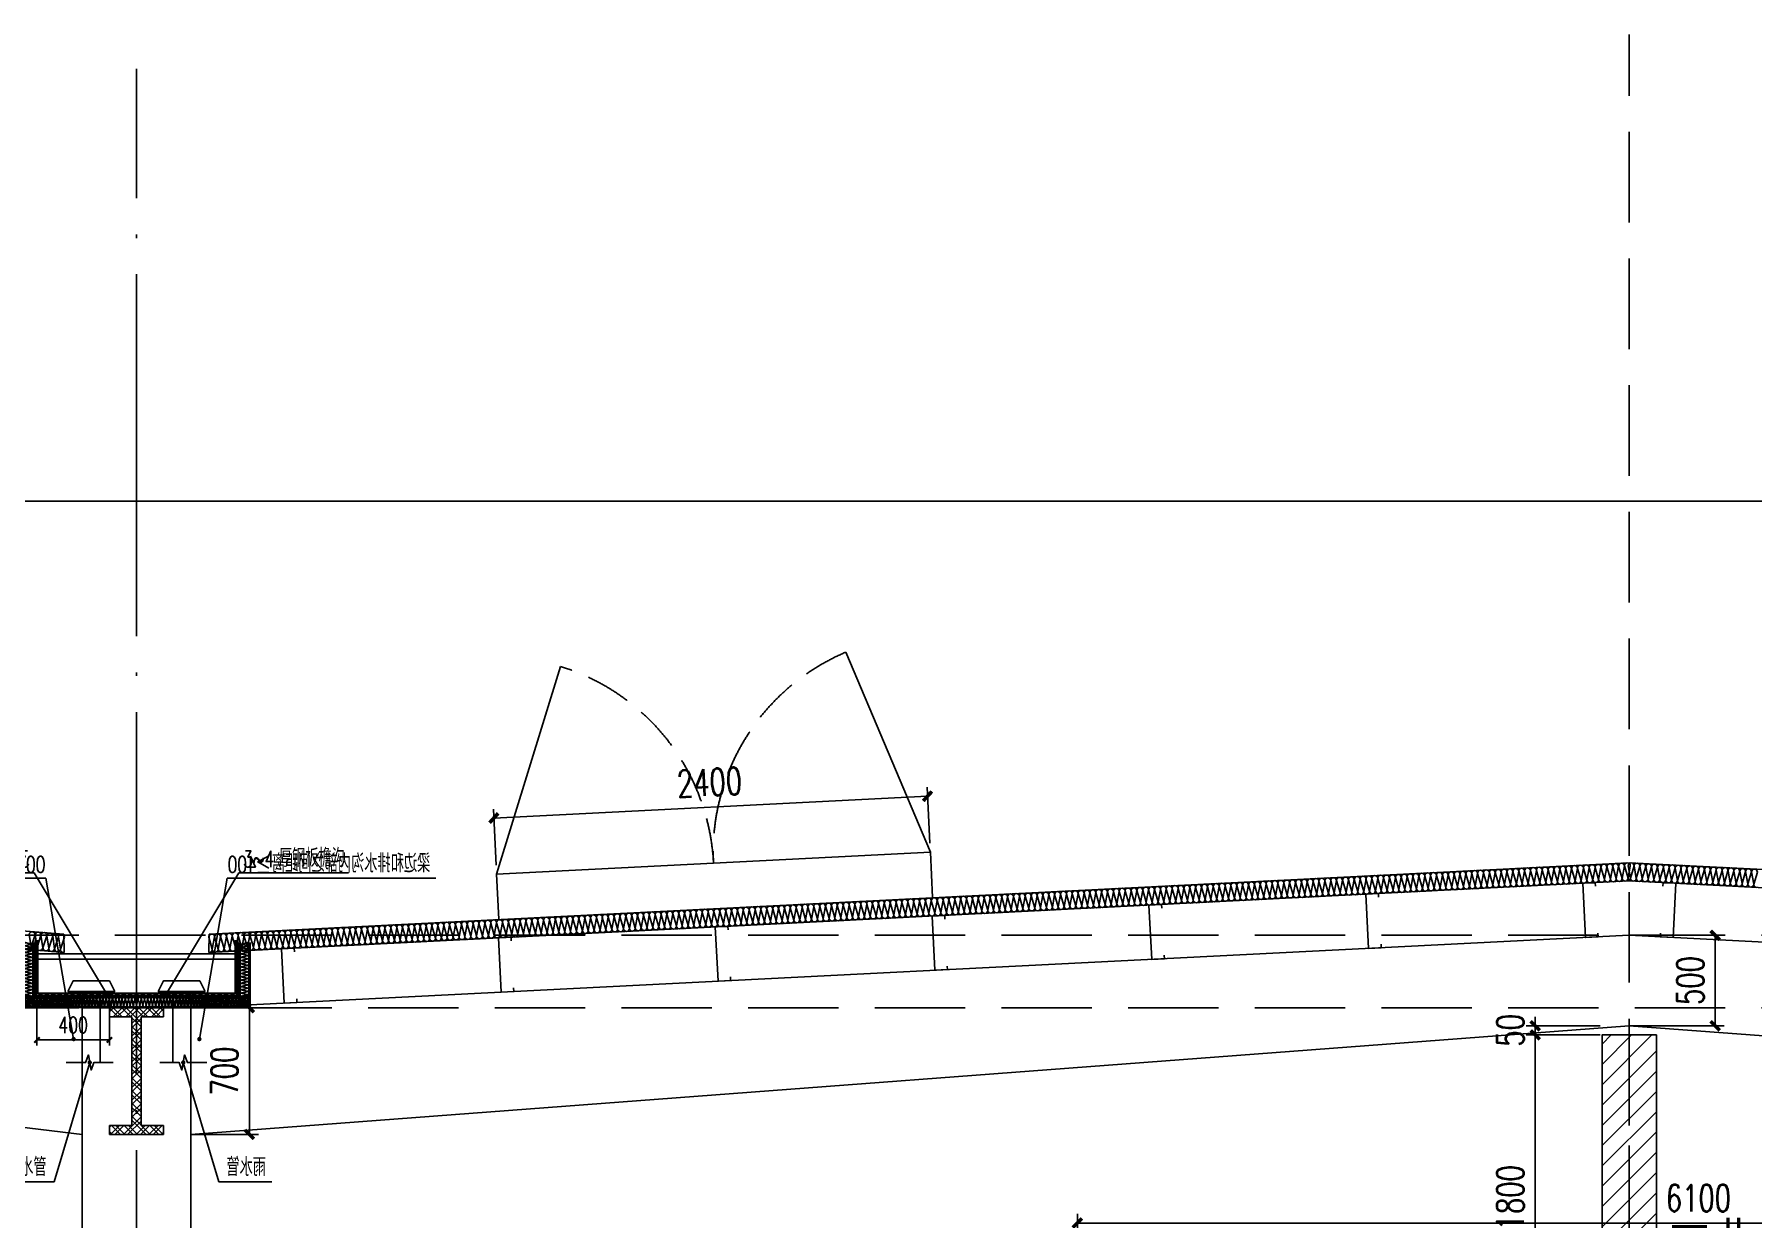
# Model space of a CAD drawing. Extents: x -1899985 to -450366, y 556196 to 2151267.
# Drawn here: x -1769675 to -1760178, y 578792 to 585336 of the extents above; entities that cross this region are included whole.
import ezdxf

# ---------------------------------------------------------------- set-up
doc = ezdxf.new("R2010")
doc.units = 0
doc.header["$LTSCALE"] = 1000
doc.header["$MEASUREMENT"] = 0
for name, pattern in [('__DASH', [0.35, 0.25, -0.1]), ('DASH', [0.35, 0.25, -0.1]), ('DOTE', [2.42, 2, -0.2, 0.02, -0.2])]:
    doc.linetypes.add(name, pattern=pattern)
doc.layers.get('Defpoints').update_dxf_attribs({"color": 210})
for name, color, linetype in [('A-AXIS-DOTE', 14, 'DOTE'), ('A-AXIS-SYMB', 3, 'Continuous'), ('A-HATCH-2', 251, 'Continuous'), ('A-LIN-V', 9, 'Continuous'), ('A-SFCE', 30, 'Continuous'), ('AS-COLN', 6, 'Continuous'), ('COLUMN', 9, 'Continuous'), ('DIM_SYMB', 3, 'Continuous'), ('PUB_TEXT', 7, 'Continuous'), ('建-墙-填充', 8, 'Continuous'), ('建-尺寸', 3, 'Continuous'), ('建-文字', 7, 'Continuous'), ('建-柱-钢', 9, 'Continuous')]:
    doc.layers.add(name, color=color, linetype=linetype)
doc.styles.add('_TCH_DIM', font='SIMPLEX', dxfattribs={"bigfont": 'GBCBIG'})
doc.styles.add('_TCH_DIM_T3', font='SIMPLEX', dxfattribs={"width": 0.705882, "bigfont": 'GBCBIG'})
doc.styles.add('A-DIM_T3', font='SIMPLEX', dxfattribs={"width": 0.705882, "bigfont": 'GBCBIG'})
doc.styles.add('A-STANDARD', font='SIMPLEX', dxfattribs={"bigfont": 'GBCBIG'})
doc.dimstyles.new('_TCH_ARCH&&30', dxfattribs={"dimtxt": 89.25, "dimasz": 30, "dimexe": 30, "dimexo": 30, "dimgap": 37.875, "dimtad": 1, "dimdec": 0, "dimzin": 0, "dimdsep": 46, "dimtxsty": '_TCH_DIM_T3', "dimblk": 'ARCHTICK', "dimcen": 0.09, "dimclrt": 7, "dimazin": 2, "dimtfac": 1, "dimtdec": 0, "dimtix": 1, "dimtmove": 2, "dimatfit": 3, "dimfxl": 0, "dimtolj": 1, "dimtzin": 0, "dimarcsym": 0})
doc.dimstyles.new('A-DIM&&50', dxfattribs={"dimtxt": 148.75, "dimasz": 50, "dimexe": 50, "dimexo": 50, "dimgap": 63.125, "dimtad": 1, "dimdec": 0, "dimzin": 0, "dimdsep": 46, "dimtxsty": 'A-DIM_T3', "dimblk": 'ARCHTICK', "dimcen": 0.09, "dimclrt": 7, "dimazin": 2, "dimtfac": 1, "dimtdec": 0, "dimtix": 1, "dimtmove": 2, "dimatfit": 3, "dimfxl": 0, "dimtolj": 1, "dimtzin": 0, "dimarcsym": 0})

# ---------------------------------------------------------------- blocks, each defined once
blk = doc.blocks.new('G$CBF9D2CED')
at = {"layer": '建-墙-填充'}
h = blk.add_hatch(dxfattribs=at)
h.set_pattern_fill('金属', color=256, scale=20, style=0)
h.set_pattern_definition([(45, (0, 0), (-35.3553, 35.3553), []), (45, (23.57, 0), (-35.3553, 35.3553), [])])
h.paths.add_polyline_path([(-150, 0), (-150, -50), (-25, -50), (-25, -650), (-150, -650), (-150, -700), (150, -700), (150, -650), (25, -650), (25, -50), (150, -50), (150, 0)])
at = {"layer": '建-柱-钢'}
for p, q in [((-150, 0), (-150, -50)), ((150, 0), (-150, 0)), ((150, -50), (150, 0)), ((-150, -50), (-25, -50)), ((-25, -50), (-25, -650)), ((25, -650), (25, -50)), ((25, -50), (150, -50)), ((-25, -650), (-150, -650)), ((-150, -650), (-150, -700)), ((150, -650), (25, -650)), ((150, -700), (150, -650)), ((-150, -700), (150, -700))]:
    blk.add_line(p, q, dxfattribs=at)
blk = doc.blocks.new('_ArchTick')
at = {"color": 0, "linetype": 'ByBlock', "const_width": 0.4}
blk.add_lwpolyline([(-0.5, -0.5), (0.5, 0.5)], dxfattribs=at)
blk = doc.blocks.new('*D485')
at = {"layer": 'Defpoints', "color": 0}
for p in [(-519.6, 2150), (-110, 2150), (-110, 2100)]:
    blk.add_point(p, dxfattribs=at)
at = {"layer": '建-尺寸', "color": 0, "lineweight": -2}
for p, q in [((-519.6, 2150), (-519.6, 2200)), ((-160, 2150), (-569.6, 2150)), ((-160, 2100), (-569.6, 2100)), ((-519.6, 2100), (-519.6, 2150)), ((-519.6, 2100), (-519.6, 2050))]:
    blk.add_line(p, q, dxfattribs=at)
at = {"layer": '建-尺寸', "color": 0, "lineweight": -2, "xscale": 50, "yscale": 50, "zscale": 50}
for p, rotation in [((-519.6, 2150), 270), ((-519.6, 2100), 90)]:
    blk.add_blockref('_ArchTick', p, dxfattribs=dict(at, rotation=rotation))
at = {"layer": '建-尺寸', "color": 7, "insert": (-657.1, 2125), "char_height": 148.75, "attachment_point": 5, "rotation": 90, "style": 'A-DIM_T3'}
blk.add_mtext('\\A1;50', dxfattribs=at)
blk = doc.blocks.new('*D486')
at = {"layer": 'Defpoints', "color": 0}
for p in [(-519.6, 2100), (-110, 2100), (-110, 300)]:
    blk.add_point(p, dxfattribs=at)
at = {"layer": '建-尺寸', "color": 0, "lineweight": -2}
for p, q in [((-160, 2100), (-569.6, 2100)), ((-519.6, 300), (-519.6, 2100)), ((-160, 300), (-569.6, 300))]:
    blk.add_line(p, q, dxfattribs=at)
at = {"layer": '建-尺寸', "color": 0, "lineweight": -2, "xscale": 50, "yscale": 50, "zscale": 50}
for p, rotation in [((-519.6, 2100), 90), ((-519.6, 300), 270)]:
    blk.add_blockref('_ArchTick', p, dxfattribs=dict(at, rotation=rotation))
at = {"layer": '建-尺寸', "color": 7, "insert": (-657.1, 1200), "char_height": 148.75, "attachment_point": 5, "rotation": 90, "style": 'A-DIM_T3'}
blk.add_mtext('\\A1;1800', dxfattribs=at)
blk = doc.blocks.new('*D487')
at = {"layer": 'Defpoints', "color": 0}
for p in [(-519.6, 300), (-110, 300), (-110, 0)]:
    blk.add_point(p, dxfattribs=at)
at = {"layer": '建-尺寸', "color": 0, "lineweight": -2}
for p, q in [((-160, 300), (-569.6, 300)), ((-519.6, 300), (-519.6, 350)), ((-519.6, 0), (-519.6, 300)), ((-160, 0), (-569.6, 0)), ((-519.6, 0), (-519.6, -50))]:
    blk.add_line(p, q, dxfattribs=at)
at = {"layer": '建-尺寸', "color": 0, "lineweight": -2, "xscale": 50, "yscale": 50, "zscale": 50}
for p, rotation in [((-519.6, 300), 270), ((-519.6, 0), 90)]:
    blk.add_blockref('_ArchTick', p, dxfattribs=dict(at, rotation=rotation))
at = {"layer": '建-尺寸', "color": 7, "insert": (-657.1, 150), "char_height": 148.75, "attachment_point": 5, "rotation": 90, "style": 'A-DIM_T3'}
blk.add_mtext('\\A1;300', dxfattribs=at)
blk = doc.blocks.new('*D488')
at = {"layer": 'Defpoints', "color": 0}
for p in [(3050, 1060.2), (-3050, 600), (3050, 600)]:
    blk.add_point(p, dxfattribs=at)
at = {"layer": '建-尺寸', "color": 0, "lineweight": -2}
for p, q in [((-3050, 650), (-3050, 1110.2)), ((-3050, 1060.2), (3050, 1060.2)), ((3050, 650), (3050, 1110.2))]:
    blk.add_line(p, q, dxfattribs=at)
at = {"layer": '建-尺寸', "color": 0, "lineweight": -2, "xscale": 50, "yscale": 50, "zscale": 50, "rotation": 180}
blk.add_blockref('_ArchTick', (-3050, 1060.2), dxfattribs=at)
at = {"layer": '建-尺寸', "color": 0, "lineweight": -2, "xscale": 50, "yscale": 50, "zscale": 50}
blk.add_blockref('_ArchTick', (3050, 1060.2), dxfattribs=at)
at = {"layer": '建-尺寸', "color": 7, "insert": (382.4, 1197.7), "char_height": 148.75, "attachment_point": 5, "style": 'A-DIM_T3'}
blk.add_mtext('\\A1;6100', dxfattribs=at)
blk = doc.blocks.new('$LinePat$岩棉板')
at = {"color": 0}
for p, q in [((0, -17), (12, -67)), ((12, -67), (24, -17))]:
    blk.add_line(p, q, dxfattribs=at)
for points in [[(24, -1.5), (0, -1.5)], [(24, -84), (0, -84)]]:
    blk.add_lwpolyline(points)
for centre, start, end in [((12, -17), 0, 180), ((0, -67), 270, 0), ((24, -67), 180, 270)]:
    blk.add_arc(centre, 12, start, end, dxfattribs=at)
blk = doc.blocks.new('*D509')
at = {"layer": 'A-AXIS-SYMB', "color": 0, "lineweight": -2}
for p, q in [((1161223.6, -3405789.3), (1161223.6, -3406047.3)), ((1161623.6, -3405789.3), (1161623.6, -3406047.3)), ((1161223.6, -3406017.3), (1161623.6, -3406017.3))]:
    blk.add_line(p, q, dxfattribs=at)
at = {"layer": 'Defpoints', "color": 0}
for p in [(1161223.6, -3405759.3), (1161623.6, -3405759.3), (1161623.6, -3406017.3)]:
    blk.add_point(p, dxfattribs=at)
at = {"layer": 'A-AXIS-SYMB', "color": 0, "lineweight": -2, "xscale": 30, "yscale": 30, "zscale": 30, "rotation": 180}
blk.add_blockref('_ArchTick', (1161223.6, -3406017.3), dxfattribs=at)
at = {"layer": 'A-AXIS-SYMB', "color": 0, "lineweight": -2, "xscale": 30, "yscale": 30, "zscale": 30}
blk.add_blockref('_ArchTick', (1161623.6, -3406017.3), dxfattribs=at)
at = {"layer": 'A-AXIS-SYMB', "color": 7, "insert": (1161423.6, -3405934.8), "char_height": 89.25, "attachment_point": 5, "style": '_TCH_DIM_T3'}
blk.add_mtext('\\A1;400', dxfattribs=at)
blk = doc.blocks.new('*D489')
at = {"layer": 'Defpoints', "color": 0}
for p in [(8200, 1100), (8725, 1100), (8200, 600)]:
    blk.add_point(p, dxfattribs=at)
at = {"layer": '建-尺寸', "color": 0, "lineweight": -2}
for p, q in [((8250, 1100), (8775, 1100)), ((8725, 600), (8725, 1100)), ((8250, 600), (8775, 600))]:
    blk.add_line(p, q, dxfattribs=at)
at = {"layer": '建-尺寸', "color": 0, "lineweight": -2, "xscale": 50, "yscale": 50, "zscale": 50}
for p, rotation in [((8725, 1100), 90), ((8725, 600), 270)]:
    blk.add_blockref('_ArchTick', p, dxfattribs=dict(at, rotation=rotation))
at = {"layer": '建-尺寸', "color": 7, "insert": (8587.5, 850), "char_height": 148.75, "attachment_point": 5, "rotation": 90, "style": 'A-DIM_T3'}
blk.add_mtext('\\A1;500', dxfattribs=at)
blk = doc.blocks.new('CURVEPATTERNLIB$SYSLIB$岩棉板')
at = {"color": 0}
for p, q in [((0, -17), (12, -67)), ((12, -67), (24, -17))]:
    blk.add_line(p, q, dxfattribs=at)
for centre, start, end in [((12, -17), 0, 180), ((0, -67), 270, 0), ((24, -67), 180, 270)]:
    blk.add_arc(centre, 12, start, end, dxfattribs=at)
blk = doc.blocks.new('*D491')
at = {"layer": 'Defpoints', "color": 0}
for p in [(250, 700), (623.8, 700), (250, 0)]:
    blk.add_point(p, dxfattribs=at)
at = {"layer": '建-尺寸', "color": 0, "lineweight": -2}
for p, q in [((300, 700), (673.8, 700)), ((623.8, 0), (623.8, 700)), ((300, 0), (673.8, 0))]:
    blk.add_line(p, q, dxfattribs=at)
at = {"layer": '建-尺寸', "color": 0, "lineweight": -2, "xscale": 50, "yscale": 50, "zscale": 50}
for p, rotation in [((623.8, 700), 90), ((623.8, 0), 270)]:
    blk.add_blockref('_ArchTick', p, dxfattribs=dict(at, rotation=rotation))
at = {"layer": '建-尺寸', "color": 7, "insert": (486.3, 350), "char_height": 148.75, "attachment_point": 5, "rotation": 90, "style": 'A-DIM_T3'}
blk.add_mtext('\\A1;700', dxfattribs=at)
blk = doc.blocks.new('*D539')
at = {"layer": 'Defpoints', "color": 0}
for p in [(-1772729.9, 580856.2), (-1772720.3, 580546.4), (-1775119.2, 580472)]:
    blk.add_point(p, dxfattribs=at)
at = {"layer": '建-尺寸', "color": 0, "lineweight": -2}
for p, q in [((-1772721.9, 580596.3), (-1772731.5, 580906.2)), ((-1775120.7, 580522), (-1775130.3, 580831.8)), ((-1775128.8, 580781.8), (-1772729.9, 580856.2))]:
    blk.add_line(p, q, dxfattribs=at)
at = {"layer": '建-尺寸', "color": 0, "lineweight": -2, "xscale": 50, "yscale": 50, "zscale": 50}
for p, rotation in [((-1775128.8, 580781.8), 181.7756994795312), ((-1772729.9, 580856.2), 1.775699479531219)]:
    blk.add_blockref('_ArchTick', p, dxfattribs=dict(at, rotation=rotation))
at = {"layer": '建-尺寸', "color": 7, "insert": (-1773933.6, 580956.5), "char_height": 148.75, "attachment_point": 5, "rotation": 1.7757, "style": 'A-DIM_T3'}
blk.add_mtext('\\A1;2400', dxfattribs=at)
blk = doc.blocks.new('G$C2C10B007')
at = {"layer": 'A-LIN-V'}
h = blk.add_hatch(dxfattribs=at)
h.set_pattern_fill('ANSI31', color=252, scale=50)
h.set_pattern_definition([(45, (0, 400), (-56.1266, 56.1266), [])])
h.paths.add_polyline_path([(-150, 600), (-3050, 600), (-3050, 300), (3050, 300), (3050, 600), (150, 600), (150, 2100), (-150, 2100)])
at = {"layer": 'A-AXIS-DOTE', "linetype": '__DASH', "ltscale": 2}
blk.add_lwpolyline([(0, 2100), (0, 100)], dxfattribs=at)
at = {"layer": 'A-LIN-V'}
blk.add_lwpolyline([(-150, 600), (-3050, 600), (-3050, 300), (3050, 300), (3050, 600), (150, 600), (150, 2100), (-150, 2100), (-150, 600)], dxfattribs=at)
at = {"layer": 'A-SFCE', "linetype": 'DASH'}
for p, q in [((-3050, 300), (-3050, 0)), ((3050, 300), (3050, 0)), ((-3050, 0), (3050, 0))]:
    blk.add_line(p, q, dxfattribs=at)
at = {"layer": '建-文字', "style": 'A-STANDARD'}
blk.add_text('工业风扇', height=337.59, dxfattribs=at).set_placement((210.4, 722.5))
at = {"layer": '建-尺寸'}
for p1, p2, picture, middle in [((-110, 2100), (-110, 2150), '*D485', (-657.1, 2125)), ((-110, 300), (-110, 2100), '*D486', (-657.1, 1200)), ((-110, 0), (-110, 300), '*D487', (-657.1, 150))]:
    dim = blk.add_aligned_dim(p1=p1, p2=p2, distance=409.6, dimstyle='A-DIM&&50', dxfattribs=at)
    dim.commit()
    dim.dimension.update_dxf_attribs({"geometry": picture, "text_midpoint": middle})
dim = blk.add_linear_dim(base=(3050, 1060.2), p1=(-3050, 600), p2=(3050, 600), angle=0, dimstyle='A-DIM&&50', dxfattribs=at)
dim.commit()
dim.dimension.update_dxf_attribs({"geometry": '*D488', "text_midpoint": (382.4, 1197.7), "dimtype": 161})
blk = doc.blocks.new('2342424242')
at = {"layer": 'A-LIN-V'}
h = blk.add_hatch(dxfattribs=at)
h.set_pattern_fill('金属', color=256, scale=10)
h.set_pattern_definition([(45, (0, 0), (-17.67766953, 17.67766953), []), (45, (11.785, 0), (-17.67766953, 17.67766953), [])])
h.paths.add_polyline_path([(1161223.6, -3405469.3), (1161213.6, -3405469.3), (1161213.6, -3405769.3), (1162328.6, -3405769.3), (1162328.6, -3405469.3), (1162318.6, -3405469.3), (1162318.6, -3405759.3), (1161223.6, -3405759.3)])
at = {"layer": 'A-AXIS-DOTE', "linetype": '__DASH', "ltscale": 2}
blk.add_line((1161773.6, -3405320), (1161773.6, -3406120), dxfattribs=at)
at = {"layer": 'A-AXIS-SYMB', "color": 1}
for p, q in [((1161272.2, -3405123.4), (1160118.6, -3405123.4)), ((1161426.2, -3406012.6), (1161272.2, -3405123.4))]:
    blk.add_line(p, q, dxfattribs=at)
at = {"layer": 'A-AXIS-SYMB'}
for p, q in [((1161938.6, -3405760), (1162340, -3405093.4)), ((1162340, -3405093.4), (1162945.1, -3405093.4)), ((1161515, -3406142.1), (1161317.7, -3406800.9)), ((1161317.7, -3406800.9), (1161026.4, -3406800.9))]:
    blk.add_line(p, q, dxfattribs=at)
at = {"layer": 'A-AXIS-SYMB', "const_width": 12}
for points in [[(1161935.5, -3405765.1, 1), (1161941.7, -3405754.9, 1)], [(1161516.8, -3406136.3, 1), (1161513.3, -3406147.8, 1)]]:
    blk.add_lwpolyline(points, format="xyb", close=True, dxfattribs=at)
at = {"layer": 'A-AXIS-SYMB', "color": 1, "const_width": 12}
blk.add_lwpolyline([(1161427.3, -3406018.5, 1), (1161425.2, -3406006.6, 1)], format="xyb", close=True, dxfattribs=at)
at = {"layer": 'A-LIN-V'}
for points in [[(1161223.6, -3405469.3), (1161213.6, -3405469.3), (1161213.6, -3405769.3), (1162328.6, -3405769.3), (1162328.6, -3405469.3), (1162318.6, -3405469.3), (1162318.6, -3405469.3), (1162318.6, -3405469.3), (1162318.6, -3405759.3), (1161223.6, -3405759.3), (1161223.6, -3405469.3)], [(1161393.6, -3405749.3), (1161423.6, -3405690), (1161623.6, -3405690), (1161653.6, -3405749.3), (1161393.6, -3405749.3)], [(1161473.6, -3405749.3), (1161473.6, -3406142.1)], [(1161573.6, -3405749.3), (1161573.6, -3406142.1)]]:
    blk.add_lwpolyline(points, dxfattribs=at)
at = {"layer": 'A-LIN-V', "linetype": 'DASH', "ltscale": 0.3}
for points in [[(1162318.6, -3405540.9), (1161223.6, -3405540.9)], [(1162318.6, -3405570.9), (1161223.6, -3405570.9)]]:
    blk.add_lwpolyline(points, dxfattribs=at)
at = {"layer": 'DIM_SYMB'}
blk.add_lwpolyline([(1161384.9, -3406142.1), (1161492.4, -3406142.1), (1161507.6, -3406100.1), (1161522.5, -3406184.1), (1161537.4, -3406142.1), (1161644.9, -3406142.1)], dxfattribs=at)
at = {"layer": 'A-LIN-V', "yscale": 0.7272727272727273, "zscale": 0.7272727272727273}
for p, xscale, rotation in [((1161143.6, -3405479.3), -0.7499999999999999, 90), ((1161143.6, -3405497.3), -0.7499999999999999, 90), ((1161143.6, -3405515.3), -0.7499999999999999, 90), ((1161143.6, -3405533.3), -0.7499999999999999, 90), ((1162398.6, -3405479.3), 0.7499999999999999, 270), ((1162398.6, -3405497.3), 0.7499999999999999, 270), ((1162398.6, -3405515.3), 0.7499999999999999, 270), ((1162398.6, -3405533.3), 0.7499999999999999, 270), ((1161143.6, -3405551.3), -0.7499999999999999, 90), ((1161143.6, -3405569.3), -0.7499999999999999, 90), ((1161143.6, -3405587.3), -0.7499999999999999, 90), ((1161143.6, -3405605.3), -0.7499999999999999, 90), ((1161143.6, -3405623.3), -0.7499999999999999, 90), ((1162398.6, -3405551.3), 0.7499999999999999, 270), ((1162398.6, -3405569.3), 0.7499999999999999, 270), ((1162398.6, -3405587.3), 0.7499999999999999, 270), ((1162398.6, -3405605.3), 0.7499999999999999, 270), ((1162398.6, -3405623.3), 0.7499999999999999, 270), ((1161143.6, -3405641.3), -0.7499999999999999, 90), ((1161143.6, -3405659.3), -0.7499999999999999, 90), ((1161143.6, -3405677.3), -0.7499999999999999, 90), ((1161143.6, -3405695.3), -0.7499999999999999, 90), ((1161143.6, -3405713.3), -0.7499999999999999, 90), ((1162398.6, -3405641.3), 0.7499999999999999, 270), ((1162398.6, -3405659.3), 0.7499999999999999, 270), ((1162398.6, -3405677.3), 0.7499999999999999, 270), ((1162398.6, -3405695.3), 0.7499999999999999, 270), ((1162398.6, -3405713.3), 0.7499999999999999, 270), ((1161143.6, -3405839.3), -0.7291666728024547, 180), ((1161143.6, -3405731.3), -0.7499999999999999, 90), ((1161143.6, -3405749.3), -0.7499999999999999, 90), ((1161143.6, -3405767.3), -0.7499999999999999, 90), ((1161143.6, -3405785.3), -0.7499999999999999, 90), ((1161143.6, -3405803.3), -0.7499999999999999, 90), ((1161143.6, -3405821.3), -0.7499999999999999, 90), ((1161161.1, -3405839.3), -0.7291666728024547, 180), ((1161178.6, -3405839.3), -0.7291666728024547, 180), ((1161196.1, -3405839.3), -0.7291666728024547, 180), ((1161213.6, -3405839.3), -0.7291666728024547, 180), ((1161231.1, -3405839.3), -0.7291666728024547, 180), ((1161248.6, -3405839.3), -0.7291666728024547, 180), ((1161266.1, -3405839.3), -0.7291666728024547, 180), ((1161283.6, -3405839.3), -0.7291666728024547, 180), ((1161301.1, -3405839.3), -0.7291666728024547, 180), ((1161318.6, -3405839.3), -0.7291666728024547, 180), ((1161336.1, -3405839.3), -0.7291666728024547, 180), ((1161353.6, -3405839.3), -0.7291666728024547, 180), ((1161371.1, -3405839.3), -0.7291666728024547, 180), ((1161388.6, -3405839.3), -0.7291666728024547, 180), ((1161406.1, -3405839.3), -0.7291666728024547, 180), ((1161423.6, -3405839.3), -0.7291666728024547, 180), ((1161441.1, -3405839.3), -0.7291666728024547, 180), ((1161458.6, -3405839.3), -0.7291666728024547, 180), ((1161476.1, -3405839.3), -0.7291666728024547, 180), ((1161493.6, -3405839.3), -0.7291666728024547, 180), ((1161511.1, -3405839.3), -0.7291666728024547, 180), ((1161528.6, -3405839.3), -0.7291666728024547, 180), ((1161546.1, -3405839.3), -0.7291666728024547, 180), ((1161563.6, -3405839.3), -0.7291666728024547, 180), ((1161581.1, -3405839.3), -0.7291666728024547, 180), ((1161598.6, -3405839.3), -0.7291666728024547, 180), ((1161616.1, -3405839.3), -0.7291666728024547, 180), ((1161633.6, -3405839.3), -0.7291666728024547, 180), ((1161651.1, -3405839.3), -0.7291666728024547, 180), ((1161668.6, -3405839.3), -0.7291666728024547, 180), ((1161686.1, -3405839.3), -0.7291666728024547, 180), ((1161703.6, -3405839.3), -0.7291666728024547, 180), ((1161721.1, -3405839.3), -0.7291666728024547, 180), ((1161738.6, -3405839.3), -0.7291666728024547, 180), ((1161756.1, -3405839.3), -0.7291666728024547, 180), ((1161791.4, -3405839.3), 0.7440476145040953, 180), ((1161809.3, -3405839.3), 0.7440476145040953, 180), ((1161827.1, -3405839.3), 0.7440476145040953, 180), ((1161845, -3405839.3), 0.7440476145040953, 180), ((1161862.9, -3405839.3), 0.7440476145040953, 180), ((1161880.7, -3405839.3), 0.7440476145040953, 180), ((1161898.6, -3405839.3), 0.7440476145040953, 180), ((1161916.4, -3405839.3), 0.7440476145040953, 180), ((1161934.3, -3405839.3), 0.7440476145040953, 180), ((1161952.1, -3405839.3), 0.7440476145040953, 180), ((1161970, -3405839.3), 0.7440476145040953, 180), ((1161987.9, -3405839.3), 0.7440476145040953, 180), ((1162005.7, -3405839.3), 0.7440476145040953, 180), ((1162023.6, -3405839.3), 0.7440476145040953, 180), ((1162041.4, -3405839.3), 0.7440476145040953, 180), ((1162059.3, -3405839.3), 0.7440476145040953, 180), ((1162077.1, -3405839.3), 0.7440476145040953, 180), ((1162095, -3405839.3), 0.7440476145040953, 180), ((1162112.9, -3405839.3), 0.7440476145040953, 180), ((1162130.7, -3405839.3), 0.7440476145040953, 180), ((1162148.6, -3405839.3), 0.7440476145040953, 180), ((1162166.4, -3405839.3), 0.7440476145040953, 180), ((1162184.3, -3405839.3), 0.7440476145040953, 180), ((1162202.1, -3405839.3), 0.7440476145040953, 180), ((1162220, -3405839.3), 0.7440476145040953, 180), ((1162237.9, -3405839.3), 0.7440476145040953, 180), ((1162255.7, -3405839.3), 0.7440476145040953, 180), ((1162273.6, -3405839.3), 0.7440476145040953, 180), ((1162291.4, -3405839.3), 0.7440476145040953, 180), ((1162309.3, -3405839.3), 0.7440476145040953, 180), ((1162327.1, -3405839.3), 0.7440476145040953, 180), ((1162345, -3405839.3), 0.7440476145040953, 180), ((1162398.6, -3405731.3), 0.7499999999999999, 270), ((1162398.6, -3405749.3), 0.7499999999999999, 270), ((1162398.6, -3405767.3), 0.7499999999999999, 270), ((1162398.6, -3405785.3), 0.7499999999999999, 270), ((1162398.6, -3405803.3), 0.7499999999999999, 270), ((1162398.6, -3405821.3), 0.7499999999999999, 270), ((1162362.9, -3405839.3), 0.7440476145040953, 180), ((1162380.7, -3405839.3), 0.7440476145040953, 180), ((1162398.6, -3405839.3), 0.7440476145040953, 180)]:
    blk.add_blockref('$LinePat$岩棉板', p, dxfattribs=dict(at, xscale=xscale, rotation=rotation))
at = {"layer": 'PUB_TEXT', "style": '_TCH_DIM'}
for s, height, p in [('厚钢板檐沟', 101.28, (1162560.7, -3405061.9)), ('梁边和排水沟内部之间距离≥', 101.277, (1160150.1, -3405091.9)), ('雨水管', 101.28, (1161057.9, -3406769.4))]:
    blk.add_text(s, height=height, dxfattribs=at).set_placement(p)
at = {"layer": 'PUB_TEXT', "style": '_TCH_DIM', "width": 0.705882}
for s, p in [('400', (1161108.5, -3405091.9)), ('3~4', (1162362.7, -3405061.9))]:
    blk.add_text(s, height=89.25, dxfattribs=at).set_placement(p)
at = {"layer": 'A-AXIS-SYMB', "color": 1}
dim = blk.add_aligned_dim(p1=(1161223.6, -3405759.3), p2=(1161623.6, -3405759.3), distance=-258, dimstyle='_TCH_ARCH&&30', dxfattribs=at)
dim.commit()
dim.dimension.update_dxf_attribs({"geometry": '*D509', "text_midpoint": (1161423.6, -3405934.8)})
blk = doc.blocks.new('G$C845E5159')
at = {"layer": 'A-AXIS-DOTE', "linetype": '__DASH', "ltscale": 2}
blk.add_line((8250, -3360.7), (8250, 6078.5), dxfattribs=at)
at = {"layer": 'A-LIN-V', "color": 2}
for p, q in [((300, 700), (8250, 1100)), ((16200, 700), (8250, 1100)), ((300, 0), (8250, 600)), ((16200, 0), (8250, 600))]:
    blk.add_line(p, q, dxfattribs=at)
at = {"layer": 'A-LIN-V'}
for points in [[(6865.1, 1310.7), (6864.1, 1330.6), (6794.2, 1327.1), (6809.3, 1027.5), (6879.2, 1031), (6878.2, 1051)], [(8063.6, 1371), (8062.6, 1390.9), (7992.7, 1387.4), (8007.7, 1087.8), (8077.7, 1091.3), (8076.7, 1111.3)], [(8436.4, 1371), (8437.4, 1390.9), (8507.3, 1387.4), (8492.3, 1087.8), (8422.3, 1091.3), (8423.3, 1111.3)], [(5666.6, 1250.4), (5665.6, 1270.3), (5595.7, 1266.8), (5610.8, 967.2), (5680.7, 970.7), (5679.7, 990.7)], [(3269.7, 1129.8), (3268.6, 1149.7), (3198.7, 1146.2), (3213.8, 846.6), (3283.7, 850.1), (3282.7, 870.1)], [(4468.1, 1190.1), (4467.1, 1210), (4397.2, 1206.5), (4412.3, 906.9), (4482.2, 910.4), (4481.2, 930.4)], [(2071.2, 1069.5), (2070.2, 1089.4), (2000.3, 1085.9), (2015.3, 786.3), (2085.2, 789.8), (2084.2, 809.8)], [(872.7, 1009.2), (871.7, 1029.1), (801.8, 1025.6), (816.8, 726), (886.8, 729.5), (885.7, 749.5)]]:
    blk.add_lwpolyline(points, dxfattribs=at)
at = {"layer": 'AS-COLN'}
for p, q in [((8250, 1500.5), (401.1, 1105.6)), ((8250, 1500.5), (16098.9, 1105.6)), ((8250, 1400.4), (400.1, 1005.4)), ((8250, 1400.4), (16099.9, 1005.4)), ((400.1, 1005.4), (401.1, 1105.6))]:
    blk.add_line(p, q, dxfattribs=at)
at = {"layer": 'COLUMN'}
blk.add_lwpolyline([(300, 700), (300, -11000), (-300, -11000), (-300, 700), (300, 700)], dxfattribs=at)
at = {"layer": 'A-HATCH-2', "xscale": -1.354458951392196, "yscale": 1.351351351351351, "zscale": 1.351351351351351}
for p, rotation in [((6761.5, 1432.6), 2.88037755284905), ((6794, 1434.3), 2.88037755284905), ((6826.4, 1435.9), 2.88037755284905), ((6858.9, 1437.5), 2.88037755284905), ((6891.3, 1439.2), 2.88037755284905), ((6923.8, 1440.8), 2.88037755284905), ((6956.3, 1442.4), 2.88037755284905), ((6988.7, 1444.1), 2.88037755284905), ((7021.2, 1445.7), 2.88037755284905), ((7053.7, 1447.3), 2.88037755284905), ((7086.1, 1449), 2.88037755284905), ((7118.6, 1450.6), 2.88037755284905), ((7151.1, 1452.2), 2.88037755284905), ((7183.5, 1453.9), 2.88037755284905), ((7216, 1455.5), 2.88037755284905), ((7248.5, 1457.1), 2.88037755284905), ((7280.9, 1458.8), 2.88037755284905), ((7313.4, 1460.4), 2.88037755284905), ((7345.9, 1462), 2.88037755284905), ((7378.3, 1463.7), 2.88037755284905), ((7410.8, 1465.3), 2.88037755284905), ((7443.3, 1466.9), 2.88037755284905), ((7475.7, 1468.6), 2.88037755284905), ((7508.2, 1470.2), 2.88037755284905), ((7540.7, 1471.8), 2.88037755284905), ((7573.1, 1473.5), 2.88037755284905), ((7605.6, 1475.1), 2.88037755284905), ((7638.1, 1476.7), 2.88037755284905), ((7670.5, 1478.4), 2.88037755284905), ((7703, 1480), 2.88037755284905), ((7735.5, 1481.6), 2.88037755284905), ((7767.9, 1483.3), 2.88037755284905), ((7800.4, 1484.9), 2.88037755284905), ((7832.9, 1486.5), 2.88037755284905), ((7865.3, 1488.2), 2.88037755284905), ((7897.8, 1489.8), 2.88037755284905), ((7930.3, 1491.4), 2.88037755284905), ((7962.7, 1493.1), 2.88037755284905), ((7995.2, 1494.7), 2.88037755284905), ((8027.7, 1496.3), 2.88037755284905), ((8060.1, 1498), 2.88037755284905), ((8092.6, 1499.6), 2.88037755284905), ((8125.1, 1501.2), 2.88037755284905), ((8157.5, 1502.9), 2.88037755284905), ((8190, 1504.5), 2.88037755284905), ((8222.5, 1506.1), 2.88037755284905), ((8254.9, 1507.8), 2.88037755284905), ((8277.5, 1506.1), 357.1196224471509), ((8310, 1504.5), 357.1196224471509), ((8342.5, 1502.9), 357.1196224471509), ((8374.9, 1501.2), 357.1196224471509), ((8407.4, 1499.6), 357.1196224471509), ((8439.9, 1498), 357.1196224471509), ((8472.3, 1496.3), 357.1196224471509), ((8504.8, 1494.7), 357.1196224471509), ((8537.3, 1493.1), 357.1196224471509), ((8569.7, 1491.4), 357.1196224471509), ((8602.2, 1489.8), 357.1196224471509), ((8634.7, 1488.2), 357.1196224471509), ((8667.1, 1486.5), 357.1196224471509), ((8699.6, 1484.9), 357.1196224471509), ((8732.1, 1483.3), 357.1196224471509), ((8764.5, 1481.6), 357.1196224471509), ((8797, 1480), 357.1196224471509), ((8829.5, 1478.4), 357.1196224471509), ((8861.9, 1476.7), 357.1196224471509), ((8894.4, 1475.1), 357.1196224471509), ((8926.9, 1473.5), 357.1196224471509), ((8959.3, 1471.8), 357.1196224471509), ((4878.5, 1337.9), 2.88037755284905), ((4910.9, 1339.5), 2.88037755284905), ((4943.4, 1341.1), 2.88037755284905), ((4975.9, 1342.8), 2.88037755284905), ((5008.3, 1344.4), 2.88037755284905), ((5040.8, 1346), 2.88037755284905), ((5073.3, 1347.7), 2.88037755284905), ((5105.7, 1349.3), 2.88037755284905), ((5138.2, 1350.9), 2.88037755284905), ((5170.7, 1352.6), 2.88037755284905), ((5203.1, 1354.2), 2.88037755284905), ((5235.6, 1355.8), 2.88037755284905), ((5268.1, 1357.5), 2.88037755284905), ((5300.5, 1359.1), 2.88037755284905), ((5333, 1360.7), 2.88037755284905), ((5365.4, 1362.4), 2.88037755284905), ((5397.9, 1364), 2.88037755284905), ((5430.4, 1365.6), 2.88037755284905), ((5462.8, 1367.3), 2.88037755284905), ((5495.3, 1368.9), 2.88037755284905), ((5527.8, 1370.5), 2.88037755284905), ((5560.2, 1372.2), 2.88037755284905), ((5592.7, 1373.8), 2.88037755284905), ((5625.2, 1375.4), 2.88037755284905), ((5657.6, 1377.1), 2.88037755284905), ((5690.1, 1378.7), 2.88037755284905), ((5722.6, 1380.3), 2.88037755284905), ((5755, 1382), 2.88037755284905), ((5787.5, 1383.6), 2.88037755284905), ((5820, 1385.2), 2.88037755284905), ((5852.4, 1386.9), 2.88037755284905), ((5884.9, 1388.5), 2.88037755284905), ((5917.4, 1390.1), 2.88037755284905), ((5949.8, 1391.8), 2.88037755284905), ((5982.3, 1393.4), 2.88037755284905), ((6014.8, 1395.1), 2.88037755284905), ((6047.2, 1396.7), 2.88037755284905), ((6079.7, 1398.3), 2.88037755284905), ((6112.2, 1400), 2.88037755284905), ((6144.6, 1401.6), 2.88037755284905), ((6177.1, 1403.2), 2.88037755284905), ((6209.6, 1404.9), 2.88037755284905), ((6242, 1406.5), 2.88037755284905), ((6274.5, 1408.1), 2.88037755284905), ((6307, 1409.8), 2.88037755284905), ((6339.4, 1411.4), 2.88037755284905), ((6371.9, 1413), 2.88037755284905), ((6404.4, 1414.7), 2.88037755284905), ((6436.8, 1416.3), 2.88037755284905), ((6469.3, 1417.9), 2.88037755284905), ((6501.8, 1419.6), 2.88037755284905), ((6534.2, 1421.2), 2.88037755284905), ((6566.7, 1422.8), 2.88037755284905), ((6599.2, 1424.5), 2.88037755284905), ((6631.6, 1426.1), 2.88037755284905), ((6664.1, 1427.7), 2.88037755284905), ((6696.6, 1429.4), 2.88037755284905), ((6729, 1431), 2.88037755284905), ((2963, 1241.5), 2.88037755284905), ((2995.4, 1243.1), 2.88037755284905), ((3027.9, 1244.8), 2.88037755284905), ((3060.4, 1246.4), 2.88037755284905), ((3092.8, 1248), 2.88037755284905), ((3125.3, 1249.7), 2.88037755284905), ((3157.8, 1251.3), 2.88037755284905), ((3190.2, 1252.9), 2.88037755284905), ((3222.7, 1254.6), 2.88037755284905), ((3255.2, 1256.2), 2.88037755284905), ((3287.6, 1257.8), 2.88037755284905), ((3320.1, 1259.5), 2.88037755284905), ((3352.6, 1261.1), 2.88037755284905), ((3385, 1262.7), 2.88037755284905), ((3417.5, 1264.4), 2.88037755284905), ((3450, 1266), 2.88037755284905), ((3482.4, 1267.6), 2.88037755284905), ((3514.9, 1269.3), 2.88037755284905), ((3547.4, 1270.9), 2.88037755284905), ((3579.8, 1272.5), 2.88037755284905), ((3612.3, 1274.2), 2.88037755284905), ((3644.8, 1275.8), 2.88037755284905), ((3677.2, 1277.4), 2.88037755284905), ((3709.7, 1279.1), 2.88037755284905), ((3742.2, 1280.7), 2.88037755284905), ((3774.6, 1282.3), 2.88037755284905), ((3807.1, 1284), 2.88037755284905), ((3839.5, 1285.6), 2.88037755284905), ((3872, 1287.2), 2.88037755284905), ((3904.5, 1288.9), 2.88037755284905), ((3936.9, 1290.5), 2.88037755284905), ((3969.4, 1292.1), 2.88037755284905), ((4001.9, 1293.8), 2.88037755284905), ((4034.3, 1295.4), 2.88037755284905), ((4066.8, 1297), 2.88037755284905), ((4099.3, 1298.7), 2.88037755284905), ((4131.7, 1300.3), 2.88037755284905), ((4164.2, 1301.9), 2.88037755284905), ((4196.7, 1303.6), 2.88037755284905), ((4229.1, 1305.2), 2.88037755284905), ((4261.6, 1306.8), 2.88037755284905), ((4294.1, 1308.5), 2.88037755284905), ((4326.5, 1310.1), 2.88037755284905), ((4359, 1311.7), 2.88037755284905), ((4391.5, 1313.4), 2.88037755284905), ((4423.9, 1315), 2.88037755284905), ((4456.4, 1316.6), 2.88037755284905), ((4488.9, 1318.3), 2.88037755284905), ((4521.3, 1319.9), 2.88037755284905), ((4553.8, 1321.5), 2.88037755284905), ((4586.3, 1323.2), 2.88037755284905), ((4618.7, 1324.8), 2.88037755284905), ((4651.2, 1326.4), 2.88037755284905), ((4683.7, 1328.1), 2.88037755284905), ((4716.1, 1329.7), 2.88037755284905), ((4748.6, 1331.3), 2.88037755284905), ((4781.1, 1333), 2.88037755284905), ((4813.5, 1334.6), 2.88037755284905), ((4846, 1336.2), 2.88037755284905), ((1079.9, 1146.8), 2.88037755284905), ((1112.4, 1148.4), 2.88037755284905), ((1144.9, 1150), 2.88037755284905), ((1177.3, 1151.7), 2.88037755284905), ((1209.8, 1153.3), 2.88037755284905), ((1242.3, 1154.9), 2.88037755284905), ((1274.7, 1156.6), 2.88037755284905), ((1307.2, 1158.2), 2.88037755284905), ((1339.7, 1159.8), 2.88037755284905), ((1372.1, 1161.5), 2.88037755284905), ((1404.6, 1163.1), 2.88037755284905), ((1437.1, 1164.7), 2.88037755284905), ((1469.5, 1166.4), 2.88037755284905), ((1502, 1168), 2.88037755284905), ((1534.5, 1169.6), 2.88037755284905), ((1566.9, 1171.3), 2.88037755284905), ((1599.4, 1172.9), 2.88037755284905), ((1631.9, 1174.5), 2.88037755284905), ((1664.3, 1176.2), 2.88037755284905), ((1696.8, 1177.8), 2.88037755284905), ((1729.3, 1179.4), 2.88037755284905), ((1761.7, 1181.1), 2.88037755284905), ((1794.2, 1182.7), 2.88037755284905), ((1826.7, 1184.3), 2.88037755284905), ((1859.1, 1186), 2.88037755284905), ((1891.6, 1187.6), 2.88037755284905), ((1924.1, 1189.2), 2.88037755284905), ((1956.5, 1190.9), 2.88037755284905), ((1989, 1192.5), 2.88037755284905), ((2021.5, 1194.1), 2.88037755284905), ((2053.9, 1195.8), 2.88037755284905), ((2086.4, 1197.4), 2.88037755284905), ((2118.9, 1199), 2.88037755284905), ((2151.3, 1200.7), 2.88037755284905), ((2183.8, 1202.3), 2.88037755284905), ((2216.3, 1203.9), 2.88037755284905), ((2248.7, 1205.6), 2.88037755284905), ((2281.2, 1207.2), 2.88037755284905), ((2313.6, 1208.8), 2.88037755284905), ((2346.1, 1210.5), 2.88037755284905), ((2378.6, 1212.1), 2.88037755284905), ((2411, 1213.7), 2.88037755284905), ((2443.5, 1215.4), 2.88037755284905), ((2476, 1217), 2.88037755284905), ((2508.4, 1218.6), 2.88037755284905), ((2540.9, 1220.3), 2.88037755284905), ((2573.4, 1221.9), 2.88037755284905), ((2605.8, 1223.5), 2.88037755284905), ((2638.3, 1225.2), 2.88037755284905), ((2670.8, 1226.8), 2.88037755284905), ((2703.2, 1228.4), 2.88037755284905), ((2735.7, 1230.1), 2.88037755284905), ((2768.2, 1231.7), 2.88037755284905), ((2800.6, 1233.3), 2.88037755284905), ((2833.1, 1235), 2.88037755284905), ((2865.6, 1236.6), 2.88037755284905), ((2898, 1238.2), 2.88037755284905), ((2930.5, 1239.9), 2.88037755284905), ((430.6, 1114.1), 2.88037755284905), ((463.1, 1115.7), 2.88037755284905), ((495.6, 1117.4), 2.88037755284905), ((528, 1119), 2.88037755284905), ((560.5, 1120.6), 2.88037755284905), ((593, 1122.3), 2.88037755284905), ((625.4, 1123.9), 2.88037755284905), ((657.9, 1125.5), 2.88037755284905), ((690.4, 1127.2), 2.88037755284905), ((722.8, 1128.8), 2.88037755284905), ((755.3, 1130.4), 2.88037755284905), ((787.8, 1132.1), 2.88037755284905), ((820.2, 1133.7), 2.88037755284905), ((852.7, 1135.3), 2.88037755284905), ((885.1, 1137), 2.88037755284905), ((917.6, 1138.6), 2.88037755284905), ((950.1, 1140.2), 2.88037755284905), ((982.5, 1141.9), 2.88037755284905), ((1015, 1143.5), 2.88037755284905), ((1047.5, 1145.1), 2.88037755284905)]:
    blk.add_blockref('CURVEPATTERNLIB$SYSLIB$岩棉板', p, dxfattribs=dict(at, rotation=rotation))
at = {"layer": 'A-LIN-V'}
for name, p in [('2342424242', (-1161773.6, 3406539.3)), ('G$CBF9D2CED', (0, 700)), ('G$C2C10B007', (8250, -1550))]:
    blk.add_blockref(name, p, dxfattribs=at)
at = {"layer": '建-尺寸'}
for p1, p2, distance, picture, middle in [((8200, 600), (8200, 1100), -525, '*D489', (8587.5, 850)), ((250, 0), (250, 700), -373.8, '*D491', (486.3, 350))]:
    dim = blk.add_aligned_dim(p1=p1, p2=p2, distance=distance, dimstyle='A-DIM&&50', dxfattribs=at)
    dim.commit()
    dim.dimension.update_dxf_attribs({"geometry": picture, "text_midpoint": middle})
blk = doc.blocks.new('e534654')
at = {"layer": 'A-LIN-V', "color": 2}
for p, q in [((300, 700), (5250, 1100)), ((300, 0), (5250, 600))]:
    blk.add_line(p, q, dxfattribs=at)
at = {"layer": 'AS-COLN'}
for p, q in [((5250, 1500.5), (401.1, 1105.6)), ((5250, 1400.4), (400.1, 1005.4)), ((400.1, 1005.4), (401.1, 1105.6))]:
    blk.add_line(p, q, dxfattribs=at)
at = {"layer": 'COLUMN'}
blk.add_lwpolyline([(300, 700), (300, -11000), (-300, -11000), (-300, 700), (300, 700)], dxfattribs=at)
at = {"layer": 'A-HATCH-2', "xscale": -1.353561134779942, "yscale": 1.351351351351351, "zscale": 1.351351351351351, "rotation": 4.653246664435098}
for p in [(429, 1115), (461.4, 1117.6), (493.8, 1120.3), (526.1, 1122.9), (558.5, 1125.5), (590.9, 1128.2)]:
    blk.add_blockref('CURVEPATTERNLIB$SYSLIB$岩棉板', p, dxfattribs=at)
at = {"layer": 'A-LIN-V'}
for name, p in [('2342424242', (-1161773.6, 3406539.3)), ('G$CBF9D2CED', (0, 700))]:
    blk.add_blockref(name, p, dxfattribs=at)
blk = doc.blocks.new('r5657')
at = {"layer": 'A-LIN-V'}
blk.add_line((-1775119.2, 580472), (-1775111.4, 580222.1), dxfattribs=at)
for points in [[(-1775119.2, 580472), (-1774743.9, 581611.8)], [(-1772720.3, 580546.4), (-1773165.5, 581660.7)], [(-1775119.2, 580472), (-1772720.3, 580546.4)], [(-1772712.6, 580296.5), (-1772720.3, 580546.4)]]:
    blk.add_lwpolyline(points, dxfattribs=at)
at = {"layer": 'A-LIN-V', "linetype": 'DASH'}
for centre, start, end in [((-1775119.2, 580472), 1.77568, 71.7757), ((-1772720.3, 580546.4), 111.7757, 181.77572)]:
    blk.add_arc(centre, 1200, start, end, dxfattribs=at)
at = {"layer": '建-尺寸'}
dim = blk.add_aligned_dim(p1=(-1775119.2, 580472), p2=(-1772720.3, 580546.4), distance=310, dimstyle='A-DIM&&50', dxfattribs=at)
dim.commit()
dim.dimension.update_dxf_attribs({"geometry": '*D539', "text_midpoint": (-1773933.6, 580956.5)})
blk = doc.blocks.new('42432')
at = {"layer": 'A-LIN-V', "rotation": 1.105128333626564}
blk.add_blockref('r5657', (84864.6, 34568.6), dxfattribs=at)

msp = doc.modelspace()

# ---------------------------------------------------------------- linework, layer by layer
at = {"layer": 'A-AXIS-DOTE'}
msp.add_line((-1769110.4, 562650.6), (-1769110.4, 585146), dxfattribs=at)
at = {"layer": 'A-AXIS-DOTE', "linetype": '__DASH', "ltscale": 2}
for p, q in [((-1669050, 582757.5), (-1785568.2, 582757.5)), ((-1669330, 580357.5), (-1785568.2, 580357.5)), ((-1669330, 579957.5), (-1785568.2, 579957.5))]:
    msp.add_line(p, q, dxfattribs=at)
at = {"layer": 'A-LIN-V'}
msp.add_line((-1780031.1, 582757.5), (-1669710.4, 582757.5), dxfattribs=at)

# ---------------------------------------------------------------- block references
for name, p in [('G$C845E5159', (-1769110.4, 579257.5)), ('42432', (-66000, 0))]:
    msp.add_blockref(name, p, dxfattribs=at)
at = {"layer": 'A-LIN-V', "xscale": -1}
msp.add_blockref('e534654', (-1769110.4, 579257.5), dxfattribs=at)

doc.saveas('drawing.dxf')
